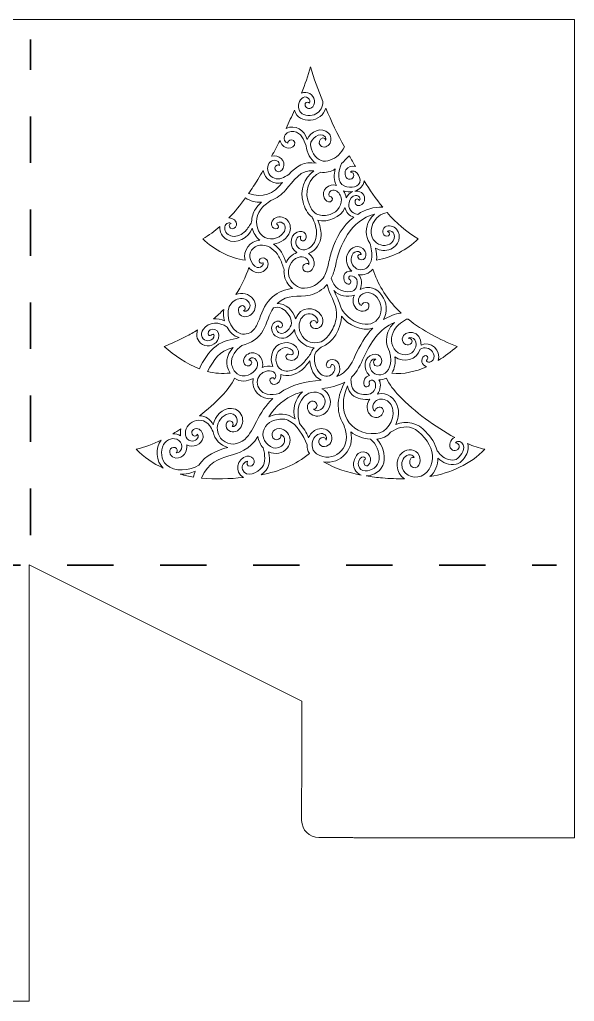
# Model space of a CAD drawing. Extents: x 8 to 992, y -718 to -282.
# Drawn here: x 745.9 to 991.9, y -717.6 to -282.5 of the extents above; entities that cross this region are included whole.
import ezdxf

# ---------------------------------------------------------------- set-up
doc = ezdxf.new("R2010")
doc.units = 0
doc.header["$MEASUREMENT"] = 0
doc.linetypes.add('AI-Linetype-5', pattern=[41.240002, 20.620001, -20.620001])
doc.linetypes.add('AI-Linetype-6', pattern=[41.240002, 20.620001, -20.620001])
doc.layers.add('Layer 1', color=7, linetype='Continuous')

# ---------------------------------------------------------------- blocks, each defined once
blk = doc.blocks.new('block 2')
at = {"layer": 'Layer 1', "lineweight": 0}
for points, knots in [([(515.73, -282.5), (515.73, -282.5), (265.73, -282.5), (265.73, -282.5), (265.73, -282.5), (259.42, -282.5), (259.42, -282.5), (259.42, -282.5), (27.54, -282.5), (27.54, -282.5), (27.54, -282.5), (27.54, -282.87), (27.54, -282.87), (27.54, -282.87), (26.18, -282.87), (26.18, -282.87), (26.18, -282.87), (25.18, -282.87), (25.18, -282.87), (25.18, -282.87), (7.77, -306.87), (7.77, -306.87), (7.77, -306.87), (7.77, -496.34), (7.77, -496.34), (7.77, -496.34), (25.18, -524.27), (25.18, -524.27), (25.18, -524.27), (25.32, -524.27), (25.32, -524.27), (25.32, -524.27), (26.18, -525.99), (26.18, -525.99), (26.18, -525.99), (34.86, -543.34), (34.86, -543.34), (34.86, -543.34), (85.76, -645.13), (85.76, -645.13), (85.76, -645.13), (85.76, -693.41), (85.76, -693.41), (85.76, -693.61), (85.77, -693.82), (85.77, -694.03), (85.63, -694.61), (85.55, -695.21), (85.55, -695.84), (85.55, -695.84), (85.55, -710.03), (85.55, -710.03), (85.55, -714.23), (88.95, -717.64), (93.15, -717.64), (93.15, -717.64), (107.35, -717.64), (107.35, -717.64), (107.77, -717.64), (108.17, -717.6), (108.57, -717.53), (109.02, -717.56), (109.47, -717.57), (109.93, -717.57), (109.93, -717.57), (182.44, -717.57), (182.44, -717.57), (182.85, -717.57), (183.25, -717.56), (183.65, -717.54), (184.03, -717.6), (184.41, -717.64), (184.8, -717.64), (184.8, -717.64), (199, -717.64), (199, -717.64), (203.2, -717.64), (206.61, -714.23), (206.61, -710.03), (206.61, -710.03), (206.61, -695.84), (206.61, -695.84), (206.61, -695.55), (206.59, -695.26), (206.55, -694.98), (206.59, -694.48), (206.61, -693.97), (206.61, -693.47), (206.61, -693.47), (206.61, -645.13), (206.61, -645.13), (206.61, -645.13), (257.49, -543.34), (257.49, -543.34), (257.49, -543.34), (259.42, -539.47), (259.42, -539.47), (259.42, -539.47), (267.05, -524.22), (267.05, -524.22), (267.05, -524.22), (267.05, -645.13), (267.05, -645.13), (267.05, -645.13), (363.74, -645.13), (363.75, -645.13), (364.02, -645.13), (364.29, -645.12), (364.55, -645.11), (365.04, -645.21), (365.55, -645.26), (366.07, -645.26), (366.07, -645.26), (380.27, -645.26), (380.27, -645.26), (384.47, -645.26), (387.87, -641.85), (387.87, -637.65), (387.87, -637.65), (387.87, -623.46), (387.87, -623.46), (387.87, -623.13), (387.85, -622.81), (387.81, -622.5), (387.84, -621.97), (387.86, -621.44), (387.86, -620.9), (387.86, -620.9), (387.86, -584.65), (387.86, -584.65), (387.86, -584.65), (508.4, -524.37), (508.4, -524.37), (508.4, -524.37), (508.4, -717.57), (508.4, -717.57), (508.4, -717.57), (544.66, -717.57), (544.66, -717.57), (545.56, -717.58), (546.45, -717.52), (547.33, -717.43), (547.33, -717.43), (561.11, -717.43), (561.11, -717.43), (565.31, -717.43), (568.72, -714.02), (568.72, -709.82), (568.72, -709.82), (568.72, -696.14), (568.72, -696.14), (568.82, -695.26), (568.87, -694.37), (568.88, -693.47), (568.88, -693.47), (568.88, -645.13), (568.88, -645.13), (568.88, -645.13), (689.73, -645.13), (689.73, -645.13), (689.73, -645.13), (689.73, -693.41), (689.73, -693.41), (689.73, -693.61), (689.74, -693.8), (689.74, -694), (689.63, -694.53), (689.56, -695.07), (689.56, -695.63), (689.56, -695.63), (689.56, -709.82), (689.56, -709.82), (689.56, -714.02), (692.97, -717.43), (697.17, -717.43), (697.17, -717.43), (711.26, -717.43), (711.26, -717.43), (712.13, -717.52), (713, -717.57), (713.89, -717.57), (713.89, -717.57), (750.19, -717.57), (750.19, -717.57), (750.19, -717.57), (750.19, -524.22), (750.19, -524.22), (750.19, -524.22), (871.01, -584.63), (871.01, -584.63), (871.01, -584.64), (871.02, -620.96), (871.01, -620.96), (871.01, -621.36), (871.02, -621.76), (871.04, -622.16), (870.99, -622.52), (870.96, -622.88), (870.96, -623.25), (870.96, -623.25), (870.96, -637.44), (870.96, -637.44), (870.96, -641.64), (874.36, -645.05), (878.56, -645.05), (878.56, -645.05), (892.76, -645.05), (892.76, -645.05), (892.87, -645.05), (892.97, -645.04), (893.07, -645.03), (893.77, -645.09), (894.47, -645.13), (895.18, -645.13), (895.18, -645.13), (991.86, -645.13), (991.86, -645.13), (991.86, -645.13), (991.86, -282.5), (991.86, -282.5), (991.86, -282.5), (515.73, -282.5), (515.73, -282.5)], [0, 0, 0, 0, 1, 1, 1, 2, 2, 2, 3, 3, 3, 4, 4, 4, 5, 5, 5, 6, 6, 6, 7, 7, 7, 8, 8, 8, 9, 9, 9, 10, 10, 10, 11, 11, 11, 12, 12, 12, 13, 13, 13, 14, 14, 14, 15, 15, 15, 16, 16, 16, 17, 17, 17, 18, 18, 18, 19, 19, 19, 20, 20, 20, 21, 21, 21, 22, 22, 22, 23, 23, 23, 24, 24, 24, 25, 25, 25, 26, 26, 26, 27, 27, 27, 28, 28, 28, 29, 29, 29, 30, 30, 30, 31, 31, 31, 32, 32, 32, 33, 33, 33, 34, 34, 34, 35, 35, 35, 36, 36, 36, 37, 37, 37, 38, 38, 38, 39, 39, 39, 40, 40, 40, 41, 41, 41, 42, 42, 42, 43, 43, 43, 44, 44, 44, 45, 45, 45, 46, 46, 46, 47, 47, 47, 48, 48, 48, 49, 49, 49, 50, 50, 50, 51, 51, 51, 52, 52, 52, 53, 53, 53, 54, 54, 54, 55, 55, 55, 56, 56, 56, 57, 57, 57, 58, 58, 58, 59, 59, 59, 60, 60, 60, 61, 61, 61, 62, 62, 62, 63, 63, 63, 64, 64, 64, 65, 65, 65, 66, 66, 66, 67, 67, 67, 68, 68, 68, 69, 69, 69, 70, 70, 70, 71, 71, 71, 72, 72, 72, 73, 73, 73, 74, 74, 74, 74]), ([(875.03, -321.72), (876.34, -321.16), (876.85, -319.68), (876.66, -318.35), (876.28, -315.61), (873.29, -313.98), (870.89, -315.04), (872.46, -311.23), (873.8, -307.34), (874.89, -303.36), (876.29, -308.64), (878.29, -313.74), (880.39, -318.77), (880.39, -320.99), (879.29, -323.27), (877.27, -324.3), (875.29, -325.3), (872.03, -325.44), (870.5, -323.57), (869.04, -321.8), (869.4, -318.99), (871.01, -317.45), (871.85, -316.63), (872.9, -316.49), (873.81, -317.28), (874.45, -317.8), (874.87, -318.79), (874.44, -319.55), (874.1, -318.87), (872.88, -318.78), (872.56, -319.73), (872.05, -321.23), (873.72, -322.28), (875.03, -321.72)], [0, 0, 0, 0, 1, 1, 1, 2, 2, 2, 3, 3, 3, 4, 4, 4, 5, 5, 5, 6, 6, 6, 7, 7, 7, 8, 8, 8, 9, 9, 9, 10, 10, 10, 11, 11, 11, 11]), ([(867.74, -322.64), (869.58, -329.37), (880.29, -328.07), (881.62, -321.7), (884.14, -327.55), (886.9, -333.3), (889.9, -338.91), (887.36, -344.14), (880.01, -348.42), (876.18, -342), (875.48, -340.76), (874.97, -339.25), (874.92, -337.81), (874.89, -335.21), (879.03, -332.07), (881.24, -334.24), (881.69, -334.73), (881.85, -335.48), (881.6, -336.1), (881.62, -335.37), (881.04, -334.87), (880.32, -334.96), (878.76, -335.15), (878.22, -337.23), (879.27, -338.31), (880.59, -339.67), (882.76, -338.74), (883.53, -337.29), (884.29, -335.84), (883.98, -333.96), (882.88, -332.77), (879.75, -329.7), (875.02, -332.17), (873.34, -335.59), (872.4, -331.51), (868.01, -328.83), (864.05, -330.69), (865.33, -328.03), (866.56, -325.35), (867.74, -322.64)], [0, 0, 0, 0, 1, 1, 1, 2, 2, 2, 3, 3, 3, 4, 4, 4, 5, 5, 5, 6, 6, 6, 7, 7, 7, 8, 8, 8, 9, 9, 9, 10, 10, 10, 11, 11, 11, 12, 12, 12, 13, 13, 13, 13]), ([(857.57, -345.18), (859.14, -344.29), (861.29, -345.18), (861.07, -347.16), (860.83, -346.9), (860.47, -346.77), (860.04, -346.94), (858.96, -347.37), (858.83, -348.86), (859.72, -349.58), (860.86, -350.49), (862.32, -349.43), (862.8, -348.34), (864.23, -345.14), (860.71, -341.98), (857.61, -343.05), (858.89, -340.75), (860.15, -338.42), (861.36, -336.07), (861.74, -337.81), (863.08, -339.29), (865.1, -339.42), (866.48, -339.51), (868.17, -338.63), (867.88, -337.02), (867.6, -335.44), (865.74, -335.31), (864.94, -336.52), (864.74, -336.81), (864.74, -337.09), (864.86, -337.32), (863.52, -337), (862.87, -335.4), (863.39, -334.17), (864.01, -332.48), (865.87, -331.83), (867.54, -332.09), (870.69, -332.59), (872.04, -335.68), (872.89, -338.49), (873.25, -341.47), (874.81, -344.49), (877.32, -346.15), (872.26, -345.13), (868.5, -347.55), (865.24, -351.17), (864.23, -351.75), (863.24, -352.4), (862.14, -352.79), (860.01, -353.56), (857.54, -352.74), (856.42, -350.73), (855.43, -348.95), (855.62, -346.24), (857.57, -345.18)], [0, 0, 0, 0, 1, 1, 1, 2, 2, 2, 3, 3, 3, 4, 4, 4, 5, 5, 5, 6, 6, 6, 7, 7, 7, 8, 8, 8, 9, 9, 9, 10, 10, 10, 11, 11, 11, 12, 12, 12, 13, 13, 13, 14, 14, 14, 15, 15, 15, 16, 16, 16, 17, 17, 17, 18, 18, 18, 18]), ([(892.09, -342.91), (892.97, -344.51), (893.88, -346.09), (894.8, -347.66), (893.28, -347.15), (891.48, -347.58), (890.6, -349), (889.67, -350.51), (890.24, -353.5), (892.53, -353.21), (894.39, -352.94), (894.7, -350.09), (892.58, -350.06), (893.09, -349.43), (894.06, -349.54), (894.69, -349.87), (895.93, -350.49), (896.82, -352.08), (896.86, -353.44), (896.95, -356.97), (892.48, -357.24), (890.06, -356.38), (886.17, -354.86), (887.35, -349.28), (888.68, -346.26), (889.76, -345.2), (890.83, -344.11), (891.85, -342.99), (891.93, -342.96), (892.01, -342.94), (892.09, -342.91)], [0, 0, 0, 0, 1, 1, 1, 2, 2, 2, 3, 3, 3, 4, 4, 4, 5, 5, 5, 6, 6, 6, 7, 7, 7, 8, 8, 8, 9, 9, 9, 10, 10, 10, 10]), ([(851.55, -353.32), (852.36, -352.01), (853.17, -350.69), (853.96, -349.37), (854.42, -353.24), (858.75, -356.02), (862.43, -354.66), (858.49, -359.97), (853.71, -361.51), (847.42, -359.61), (848.85, -357.55), (850.22, -355.44), (851.55, -353.32)], [0, 0, 0, 0, 1, 1, 1, 2, 2, 2, 3, 3, 3, 4, 4, 4, 4]), ([(871.56, -363.36), (872.21, -365.8), (873.5, -368.52), (875.59, -370.09), (875.86, -370.66), (876.18, -371.23), (876.41, -371.79), (876.92, -373.04), (877.31, -374.37), (877.47, -375.72), (877.78, -378.17), (877.28, -380.96), (875.49, -382.78), (873.88, -384.43), (870.91, -385.41), (869.2, -383.35), (868.38, -382.36), (868.02, -380.93), (868.63, -379.74), (869.04, -378.97), (869.63, -378.42), (870.61, -378.5), (870.28, -378.95), (870.37, -379.58), (870.6, -380.07), (870.81, -380.56), (871.53, -380.75), (871.98, -380.49), (873.06, -379.86), (873.31, -378.48), (872.64, -377.44), (871.87, -376.24), (870.2, -376.15), (869.01, -376.68), (865.31, -378.31), (865.61, -383.8), (868.8, -385.75), (866.63, -386.53), (864.97, -388.22), (864.03, -390.26), (863.07, -387.02), (861.34, -383.85), (858.47, -381.95), (861.52, -381.6), (864.68, -379.5), (865.69, -376.49), (866.29, -374.59), (865.88, -372.42), (864.34, -371.1), (862.84, -369.82), (860.46, -369.51), (858.8, -370.68), (857.22, -371.8), (856.96, -374.87), (859.32, -375.22), (860.7, -375.41), (861.24, -373.61), (859.9, -373.11), (859.55, -372.98), (860.11, -372.55), (860.2, -372.49), (861.18, -371.92), (862.57, -372.32), (863.24, -373.21), (864.39, -374.76), (863.33, -376.79), (862.08, -377.89), (859.25, -380.4), (855.01, -380.29), (852.61, -377.26), (850.25, -374.27), (850.53, -369.88), (852.66, -366.86), (853.88, -365.13), (855.66, -363.88), (857.36, -362.66), (859.91, -361.74), (862.09, -360.07), (863.95, -358), (867.23, -354.27), (870.61, -348.45), (876.4, -349.57), (872, -352.51), (870.14, -358.33), (871.56, -363.36)], [0, 0, 0, 0, 1, 1, 1, 2, 2, 2, 3, 3, 3, 4, 4, 4, 5, 5, 5, 6, 6, 6, 7, 7, 7, 8, 8, 8, 9, 9, 9, 10, 10, 10, 11, 11, 11, 12, 12, 12, 13, 13, 13, 14, 14, 14, 15, 15, 15, 16, 16, 16, 17, 17, 17, 18, 18, 18, 19, 19, 19, 20, 20, 20, 21, 21, 21, 22, 22, 22, 23, 23, 23, 24, 24, 24, 25, 25, 25, 26, 26, 26, 27, 27, 27, 28, 28, 28, 28]), ([(886.46, -356.04), (883.17, -354.85), (879.4, -358.09), (880.99, -361.51), (881.43, -362.47), (882.63, -363.68), (883.8, -363.2), (885.22, -362.62), (884.62, -360.69), (883.23, -360.7), (882.44, -359.51), (883.51, -358.23), (884.78, -358.13), (886.45, -357.94), (887.82, -359.45), (888.3, -360.91), (889.43, -364.38), (886.86, -367.74), (883.66, -368.82), (881.92, -369.4), (879.75, -369.54), (878.02, -368.84), (876.25, -368.14), (875.13, -366.26), (874.39, -364.6), (871.86, -359.35), (873.84, -352.39), (879.4, -350.08), (881.62, -350.45), (884.01, -350.03), (885.85, -348.69), (885.25, -351.1), (885.11, -353.84), (886.46, -356.04)], [0, 0, 0, 0, 1, 1, 1, 2, 2, 2, 3, 3, 3, 4, 4, 4, 5, 5, 5, 6, 6, 6, 7, 7, 7, 8, 8, 8, 9, 9, 9, 10, 10, 10, 11, 11, 11, 11]), ([(898.61, -353.92), (901.15, -357.98), (903.86, -361.94), (906.88, -365.66), (903.08, -365.38), (899.15, -366.69), (895.8, -368.8), (893.12, -368.47), (891.3, -366.12), (892, -363.49), (892.35, -362.13), (893.3, -360.51), (894.88, -360.41), (895.53, -360.37), (896.29, -360.63), (896.64, -361.21), (896.89, -361.63), (896.93, -362.29), (896.56, -362.65), (896.25, -361.86), (894.94, -361.67), (894.64, -362.7), (894.24, -364.04), (895.4, -365.17), (896.74, -364.9), (898.12, -364.63), (898.91, -363.15), (898.89, -361.84), (898.85, -359.41), (896.6, -358.23), (894.5, -358.51), (896.66, -357.83), (898.44, -356.22), (898.61, -353.92)], [0, 0, 0, 0, 1, 1, 1, 2, 2, 2, 3, 3, 3, 4, 4, 4, 5, 5, 5, 6, 6, 6, 7, 7, 7, 8, 8, 8, 9, 9, 9, 10, 10, 10, 11, 11, 11, 11]), ([(889.57, -358.42), (890.83, -358.85), (892.22, -358.98), (893.54, -358.74), (892.28, -359.21), (891.32, -360.26), (890.72, -361.46), (890.57, -360.38), (890.19, -359.32), (889.57, -358.42)], [0, 0, 0, 0, 1, 1, 1, 2, 2, 2, 3, 3, 3, 3]), ([(839.68, -372.89), (838.84, -373.02), (838.46, -374.33), (839.37, -374.93), (840.46, -375.64), (841.83, -374.84), (842.04, -373.62), (842.35, -371.79), (840.41, -370.28), (838.74, -370.39), (841.4, -367.62), (843.82, -364.62), (846.07, -361.51), (848.08, -362.97), (850.66, -363.53), (853.16, -363.45), (852.13, -364.31), (851.21, -365.29), (850.49, -366.44), (849.44, -368.12), (848.86, -370.1), (848.79, -372.08), (848.17, -373.61), (847.03, -375.1), (846, -376.2), (844.52, -377.79), (842.37, -378.9), (840.16, -378.51), (838.44, -378.21), (836.72, -376.68), (836.85, -374.81), (836.89, -373.42), (838.34, -371.83), (839.68, -372.89)], [0, 0, 0, 0, 1, 1, 1, 2, 2, 2, 3, 3, 3, 4, 4, 4, 5, 5, 5, 6, 6, 6, 7, 7, 7, 8, 8, 8, 9, 9, 9, 10, 10, 10, 11, 11, 11, 11]), ([(890.13, -365.84), (890.53, -367.81), (892.08, -369.53), (894.04, -370.03), (889.14, -373.76), (886.21, -379.2), (884.32, -384.92), (883.63, -387.03), (883.17, -389.18), (882.69, -391.34), (882.23, -393.34), (881.67, -395.34), (880.44, -397.02), (879.32, -398.54), (877.8, -399.8), (876.08, -400.59), (874.44, -401.34), (872.72, -401.53), (870.95, -401.58), (868.34, -400.68), (866.08, -399.02), (865.32, -396.16), (864.46, -392.92), (866.12, -389.02), (869.41, -387.9), (871.69, -387.05), (874.36, -388.35), (874.12, -390.99), (873.95, -390.71), (873.67, -390.53), (873.28, -390.55), (871.3, -390.7), (870.7, -393.25), (872.58, -394.13), (874.49, -395.03), (876.14, -393.12), (876.44, -391.38), (876.78, -389.38), (875.73, -387.28), (874.06, -386.19), (877.39, -384.95), (879.42, -381.53), (879.54, -378.06), (879.65, -375.71), (878.98, -373.46), (878.08, -371.31), (882.62, -372.6), (888.38, -370.2), (890.13, -365.84)], [0, 0, 0, 0, 1, 1, 1, 2, 2, 2, 3, 3, 3, 4, 4, 4, 5, 5, 5, 6, 6, 6, 7, 7, 7, 8, 8, 8, 9, 9, 9, 10, 10, 10, 11, 11, 11, 12, 12, 12, 13, 13, 13, 14, 14, 14, 15, 15, 15, 16, 16, 16, 16]), ([(901.18, -381.52), (901.91, -383.77), (902.31, -386.28), (901.97, -388.64), (901.53, -391.21), (899.79, -393.54), (896.97, -393.34), (894.61, -393.18), (892.87, -391.05), (892.88, -388.74), (892.89, -387.49), (893.43, -386.09), (894.6, -385.5), (895.59, -384.93), (897.01, -385.27), (897.28, -386.48), (897.28, -386.52), (897.27, -386.55), (897.27, -386.58), (896.62, -386.29), (895.67, -386.93), (895.91, -387.84), (896.32, -389.39), (898.34, -389.32), (899.08, -388.09), (899.89, -386.74), (899.29, -384.91), (898.14, -383.96), (895.14, -381.5), (891.44, -384.48), (890.9, -387.66), (890.51, -389.97), (891.42, -392.47), (893.16, -394.02), (891.63, -393.72), (890.02, -394.41), (889.72, -396.05), (889.45, -397.4), (889.8, -399), (891.11, -399.67), (892.44, -400.36), (893.59, -398.28), (892.24, -397.66), (891.88, -397.49), (891.82, -397.04), (891.86, -396.66), (891.92, -396.11), (892.17, -396.03), (892.7, -396.06), (893.71, -396.11), (895.06, -396.72), (895.44, -397.71), (895.83, -398.74), (895.62, -400.35), (895.15, -401.34), (894.66, -402.35), (893.74, -402.85), (892.66, -403.02), (888.41, -403.68), (885.19, -400.98), (884.08, -397.15), (884.91, -395.55), (885.49, -393.79), (885.9, -391.92), (887.74, -382.08), (892.8, -371.48), (903.26, -368.74), (902.34, -369.55), (901.55, -370.51), (900.98, -371.45), (899.13, -374.5), (899.09, -378.56), (901.18, -381.52)], [0, 0, 0, 0, 1, 1, 1, 2, 2, 2, 3, 3, 3, 4, 4, 4, 5, 5, 5, 6, 6, 6, 7, 7, 7, 8, 8, 8, 9, 9, 9, 10, 10, 10, 11, 11, 11, 12, 12, 12, 13, 13, 13, 14, 14, 14, 15, 15, 15, 16, 16, 16, 17, 17, 17, 18, 18, 18, 19, 19, 19, 20, 20, 20, 21, 21, 21, 22, 22, 22, 23, 23, 23, 24, 24, 24, 24]), ([(922.64, -379.64), (917.61, -384.58), (911.13, -387.95), (904.15, -389.09), (904.42, -387.32), (904.22, -385.47), (903.65, -383.76), (905.71, -384.94), (908.28, -385.2), (910.52, -384.18), (913.77, -382.7), (915.67, -378.31), (913.03, -375.39), (911.8, -374.03), (909.6, -373.3), (907.96, -374.4), (906.32, -375.5), (906.6, -378.08), (908.6, -378.53), (910.02, -378.85), (910.36, -376.76), (909.03, -376.36), (909.18, -376.41), (909.25, -376.21), (909.51, -376.13), (910.49, -375.87), (911.46, -376.65), (911.88, -377.49), (912.54, -378.82), (911.87, -380.43), (910.86, -381.37), (908.77, -383.31), (905.19, -382.8), (903.39, -380.75), (899.35, -376.31), (903.34, -368.55), (908.87, -368.03), (912.84, -372.57), (917.42, -376.62), (922.64, -379.64)], [0, 0, 0, 0, 1, 1, 1, 2, 2, 2, 3, 3, 3, 4, 4, 4, 5, 5, 5, 6, 6, 6, 7, 7, 7, 8, 8, 8, 9, 9, 9, 10, 10, 10, 11, 11, 11, 12, 12, 12, 13, 13, 13, 13]), ([(834.74, -374.18), (834.35, -376.52), (835.75, -378.82), (837.79, -379.98), (842.08, -382.36), (847.46, -379.16), (849.09, -374.98), (849.57, -377.02), (850.79, -379.01), (852.48, -380.27), (848.16, -380.6), (844.6, -384.82), (845.99, -389.15), (838.87, -388.06), (832.24, -384.67), (827.13, -379.64), (829.84, -378.07), (832.38, -376.22), (834.74, -374.18)], [0, 0, 0, 0, 1, 1, 1, 2, 2, 2, 3, 3, 3, 4, 4, 4, 5, 5, 5, 6, 6, 6, 6]), ([(844.19, -409.36), (842.25, -410.21), (842.66, -412.89), (844.31, -413.78), (846.22, -414.81), (848.51, -413.74), (849.63, -412.07), (850.81, -410.33), (850.65, -408.05), (849.44, -406.38), (847.74, -403.95), (844.4, -403.3), (841.73, -404.33), (844.21, -400.63), (846.17, -396.59), (847.58, -392.32), (848.79, -393.89), (850.52, -394.95), (852.5, -394.6), (854.35, -394.28), (856, -392.71), (856.09, -390.77), (856.17, -388.9), (854.28, -387.33), (852.56, -388.46), (851.38, -389.23), (852.57, -391.08), (853.73, -390.3), (854.05, -390.08), (853.81, -391.1), (853.78, -391.17), (853.35, -392.12), (852.18, -392.64), (851.19, -392.31), (849.76, -391.86), (848.69, -390.22), (848.24, -388.86), (847.2, -385.78), (849.28, -382.96), (852.4, -382.48), (855.52, -382.01), (858.43, -384.09), (860.18, -386.49), (861.2, -387.9), (861.9, -389.5), (862.45, -391.14), (862.7, -391.88), (862.94, -392.62), (863.18, -393.36), (863.12, -393.96), (863.11, -394.57), (863.17, -395.17), (863.41, -397.73), (864.79, -400.2), (866.89, -401.7), (863.66, -401.9), (860.56, -403.24), (858.09, -405.32), (854.95, -407.92), (853.62, -411.54), (852.2, -415.23), (851.58, -416.84), (850.9, -418.54), (849.8, -419.9), (848.41, -421.58), (846.18, -422.24), (843.93, -421.71), (838.99, -420.33), (836.31, -411.84), (839.96, -408.06), (841.3, -406.67), (843.4, -405.76), (845.34, -406.23), (846.87, -406.6), (848.36, -408.1), (848.04, -409.78), (847.84, -410.88), (846.67, -412.09), (845.49, -411.69), (845.23, -411.54), (845.13, -411.49), (845.36, -411.39), (846.74, -410.79), (845.56, -408.77), (844.19, -409.36)], [0, 0, 0, 0, 1, 1, 1, 2, 2, 2, 3, 3, 3, 4, 4, 4, 5, 5, 5, 6, 6, 6, 7, 7, 7, 8, 8, 8, 9, 9, 9, 10, 10, 10, 11, 11, 11, 12, 12, 12, 13, 13, 13, 14, 14, 14, 15, 15, 15, 16, 16, 16, 17, 17, 17, 18, 18, 18, 19, 19, 19, 20, 20, 20, 21, 21, 21, 22, 22, 22, 23, 23, 23, 24, 24, 24, 25, 25, 25, 26, 26, 26, 27, 27, 27, 28, 28, 28, 28]), ([(907.27, -415.43), (911.2, -408.71), (904.85, -398.02), (896.86, -402.07), (897.68, -400.04), (897.92, -397.1), (896.13, -395.47), (898.54, -395.94), (900.94, -395), (902.46, -393.11), (904.7, -399.54), (908.19, -405.43), (912.87, -410.41), (913.56, -411.14), (914.28, -411.85), (915.01, -412.54), (912.26, -412.9), (909.53, -414.07), (907.27, -415.43)], [0, 0, 0, 0, 1, 1, 1, 2, 2, 2, 3, 3, 3, 4, 4, 4, 5, 5, 5, 6, 6, 6, 6]), ([(876.97, -419.44), (880.1, -419.67), (881.1, -416.1), (879.82, -413.79), (876.84, -408.97), (870.29, -409.75), (868.3, -415.04), (867.21, -411.57), (863.92, -408.12), (860.07, -408.3), (864.98, -403.9), (869.07, -405.66), (874.66, -404.57), (877.6, -403.9), (880.41, -402.13), (882.3, -399.84), (883.01, -404.28), (886.27, -407.99), (886.43, -412.56), (886.5, -414.97), (885.8, -417.36), (884.74, -419.5), (882.81, -423.71), (879.66, -426.78), (874.73, -425.42), (870.89, -424.27), (868.89, -419.65), (870.29, -415.96), (871.12, -413.78), (873.21, -412.24), (875.57, -413.07), (876.6, -413.43), (877.6, -414.21), (877.99, -415.26), (878.22, -415.85), (878.25, -416.72), (877.6, -417.05), (877.57, -415.3), (875.12, -415.44), (874.77, -416.97), (874.47, -418.29), (875.77, -419.35), (876.97, -419.44)], [0, 0, 0, 0, 1, 1, 1, 2, 2, 2, 3, 3, 3, 4, 4, 4, 5, 5, 5, 6, 6, 6, 7, 7, 7, 8, 8, 8, 9, 9, 9, 10, 10, 10, 11, 11, 11, 12, 12, 12, 13, 13, 13, 14, 14, 14, 14]), ([(885.23, -402.61), (887.52, -404.89), (891.28, -405.77), (894.32, -404.63), (893.24, -406.74), (893.72, -409.49), (895.64, -410.97), (897.56, -412.44), (901.16, -411.77), (900.78, -408.83), (900.73, -408.44), (900.36, -408.07), (899.99, -407.97), (899.01, -407.65), (897.59, -408.16), (897.48, -409.27), (896.72, -408.97), (896.27, -408.15), (896.15, -407.37), (895.92, -405.94), (896.9, -404.7), (898.11, -404.06), (901.25, -402.38), (904.45, -404.78), (905.63, -407.71), (906.74, -410.48), (906.15, -414.06), (903.88, -416.08), (901.29, -418.38), (897.03, -417.58), (894.25, -416.1), (891.71, -414.74), (889.61, -412.55), (888.27, -409.98), (887.69, -407.47), (886.35, -405), (885.23, -402.61)], [0, 0, 0, 0, 1, 1, 1, 2, 2, 2, 3, 3, 3, 4, 4, 4, 5, 5, 5, 6, 6, 6, 7, 7, 7, 8, 8, 8, 9, 9, 9, 10, 10, 10, 11, 11, 11, 12, 12, 12, 12]), ([(836.81, -416.05), (835.33, -415.25), (833.54, -414.91), (831.84, -415.1), (833.45, -413.79), (834.98, -412.4), (836.42, -410.91), (836.1, -412.63), (836.32, -414.31), (836.81, -416.05)], [0, 0, 0, 0, 1, 1, 1, 2, 2, 2, 3, 3, 3, 3]), ([(844.44, -426.89), (848.45, -425.87), (851.87, -423.92), (853.92, -420.2), (855.7, -417), (856.31, -413.23), (858.42, -410.2), (859.65, -409.86), (861.03, -409.91), (862.19, -410.5), (864.13, -411.51), (866.03, -413.86), (866.38, -416.04), (866.59, -417.34), (866.22, -418.51), (865.39, -419.51), (864.74, -420.29), (863.83, -421.25), (862.8, -421.49), (861.89, -421.7), (860.84, -421.35), (860.23, -420.66), (859.71, -420.1), (859.39, -419.11), (859.94, -418.48), (860.18, -418.25), (860.44, -418.35), (860.44, -418.06), (860.44, -419.4), (862.55, -419.45), (862.52, -418.1), (862.5, -416.78), (861.27, -415.93), (859.99, -416.2), (858.63, -416.47), (857.7, -417.72), (857.61, -419.07), (857.44, -421.93), (860.35, -424.05), (863.03, -423.64), (864.98, -423.34), (866.79, -421.74), (867.78, -419.86), (868.44, -424.14), (871.94, -427.67), (876.47, -427.95), (875.72, -428.74), (875.13, -429.65), (874.87, -430.73), (873.8, -432.09), (872.78, -433.49), (871.58, -434.75), (870.45, -435.93), (869.14, -437.01), (867.61, -437.62), (865.95, -438.28), (863.7, -438.63), (862.06, -437.75), (858.88, -436.04), (858.71, -430.78), (861.53, -428.7), (862.79, -427.76), (864.47, -427.57), (865.85, -428.37), (866.4, -428.69), (867.07, -429.26), (867.22, -429.92), (867.44, -430.95), (866.43, -431.32), (865.65, -430.92), (864.28, -430.21), (863.34, -432.19), (864.58, -433), (866.11, -434.01), (868.26, -433.51), (869.18, -431.9), (870.11, -430.27), (869.45, -428.43), (868.17, -427.2), (865.45, -424.61), (861.1, -425.39), (858.94, -428.27), (857.27, -430.5), (857.07, -433.68), (858.19, -436.23), (856.64, -435.82), (854.92, -436), (853.48, -436.69), (854.44, -433.56), (852.09, -429.71), (848.57, -430.22), (846.67, -430.53), (844.81, -432.36), (845.29, -434.42), (845.53, -435.46), (846.53, -436.24), (847.62, -435.95), (848.45, -435.74), (849.19, -434.74), (848.65, -433.92), (848.42, -433.57), (847.99, -433.3), (847.57, -433.38), (848.02, -432.44), (849.31, -432.13), (850.18, -432.69), (851.61, -433.56), (851.71, -435.47), (851.07, -436.85), (849.7, -439.78), (845.04, -441.7), (842.31, -439.5), (841.08, -438.52), (840.23, -436.74), (839.91, -435.23), (839.24, -431.77), (841.89, -428.86), (844.44, -426.89)], [0, 0, 0, 0, 1, 1, 1, 2, 2, 2, 3, 3, 3, 4, 4, 4, 5, 5, 5, 6, 6, 6, 7, 7, 7, 8, 8, 8, 9, 9, 9, 10, 10, 10, 11, 11, 11, 12, 12, 12, 13, 13, 13, 14, 14, 14, 15, 15, 15, 16, 16, 16, 17, 17, 17, 18, 18, 18, 19, 19, 19, 20, 20, 20, 21, 21, 21, 22, 22, 22, 23, 23, 23, 24, 24, 24, 25, 25, 25, 26, 26, 26, 27, 27, 27, 28, 28, 28, 29, 29, 29, 30, 30, 30, 31, 31, 31, 32, 32, 32, 33, 33, 33, 34, 34, 34, 35, 35, 35, 36, 36, 36, 37, 37, 37, 38, 38, 38, 39, 39, 39, 39]), ([(819.56, -423.01), (821.34, -422.09), (823.1, -421.1), (824.82, -420.05), (823.95, -422.39), (824.59, -425.1), (826.94, -426.44), (829.56, -427.94), (833.24, -426.66), (834.14, -423.7), (834.59, -422.23), (834.11, -420.37), (832.52, -419.84), (831.1, -419.36), (829.23, -420.04), (829.48, -421.78), (829.56, -422.38), (830.38, -422.71), (830.88, -422.4), (831.13, -422.24), (831.47, -421.83), (831.78, -421.94), (832.26, -422.11), (832.11, -422.87), (831.97, -423.23), (831.01, -425.44), (827.83, -425.42), (826.84, -423.23), (826.32, -422.1), (826.65, -420.85), (827.3, -419.86), (829.72, -416.12), (834.6, -416.45), (837.89, -418.75), (839.06, -420.97), (840.84, -422.83), (843.19, -423.45), (839.66, -424.36), (836.01, -424.87), (833.01, -427.17), (829.75, -429.73), (827.26, -433.49), (825.68, -437.29), (819.9, -435.09), (814.57, -431.37), (809.94, -427.39), (813.21, -426.06), (816.43, -424.63), (819.56, -423.01)], [0, 0, 0, 0, 1, 1, 1, 2, 2, 2, 3, 3, 3, 4, 4, 4, 5, 5, 5, 6, 6, 6, 7, 7, 7, 8, 8, 8, 9, 9, 9, 10, 10, 10, 11, 11, 11, 12, 12, 12, 13, 13, 13, 14, 14, 14, 15, 15, 15, 16, 16, 16, 16]), ([(887.79, -436.2), (887.52, -434.67), (886.4, -433.34), (884.8, -433.15), (883.23, -432.96), (881.82, -434.11), (881.85, -435.71), (881.88, -437.16), (884.14, -437.11), (884.1, -435.65), (884.09, -435.05), (885.01, -435.51), (885.2, -435.71), (886.24, -437.07), (885.32, -439.08), (884.04, -439.94), (882.04, -441.34), (879.54, -440.2), (878.27, -438.37), (876.94, -436.46), (876.27, -433.23), (876.87, -430.96), (877.26, -429.5), (878.56, -428.6), (879.59, -427.6), (885.06, -425.91), (888.34, -419.37), (888.67, -413.88), (891.59, -418.09), (897.45, -420.7), (902.46, -419.28), (899.04, -422.75), (896.72, -427.03), (894.72, -431.42), (892.94, -435.45), (890.93, -439.03), (886.59, -440.62), (887.57, -439.39), (888.08, -437.8), (887.79, -436.2)], [0, 0, 0, 0, 1, 1, 1, 2, 2, 2, 3, 3, 3, 4, 4, 4, 5, 5, 5, 6, 6, 6, 7, 7, 7, 8, 8, 8, 9, 9, 9, 10, 10, 10, 11, 11, 11, 12, 12, 12, 13, 13, 13, 13]), ([(909.93, -429.55), (912.84, -441.38), (902.25, -442.45), (901.14, -436.15), (900.93, -434.62), (902.09, -432.43), (903.87, -433.04), (902.21, -433.65), (902.73, -436.18), (904.55, -436.08), (906.11, -436.01), (906.81, -434.16), (906.4, -432.85), (905.89, -431.23), (904.17, -430.51), (902.57, -430.86), (898.33, -432.01), (898.06, -437.56), (900.97, -440.24), (899.1, -440.66), (898.05, -442.76), (898.72, -444.53), (899.23, -445.96), (901.5, -445.02), (900.91, -443.62), (900.51, -442.69), (901.54, -442.09), (902.36, -442.35), (903.42, -442.69), (903.82, -443.89), (903.75, -444.9), (903.63, -446.9), (902.02, -448.5), (900.06, -448.68), (897.97, -448.89), (895.21, -448.31), (893.95, -446.52), (893.32, -445.62), (892.98, -444.55), (892.88, -443.46), (892.86, -442.74), (892.67, -441.71), (893.1, -440.99), (895.6, -438.57), (897.09, -435.33), (898.53, -432.15), (901.32, -425.83), (905.49, -419.52), (912.07, -416.72), (910.82, -417.9), (909.81, -419.34), (909.22, -420.96), (908.18, -423.82), (908.37, -427.06), (909.93, -429.55)], [0, 0, 0, 0, 1, 1, 1, 2, 2, 2, 3, 3, 3, 4, 4, 4, 5, 5, 5, 6, 6, 6, 7, 7, 7, 8, 8, 8, 9, 9, 9, 10, 10, 10, 11, 11, 11, 12, 12, 12, 13, 13, 13, 14, 14, 14, 15, 15, 15, 16, 16, 16, 17, 17, 17, 18, 18, 18, 18]), ([(931.43, -433.62), (933.07, -429.23), (928.18, -424.59), (923.88, -426.75), (924.45, -420.2), (916.17, -419.42), (915.56, -423.97), (915.36, -426.25), (918.15, -427.66), (919.73, -425.89), (920.64, -424.68), (919.28, -423.66), (918.15, -423.7), (919.15, -423.05), (920.56, -423.47), (921.16, -424.47), (921.93, -425.69), (921.77, -427.25), (921.15, -428.48), (919.72, -431.32), (916.28, -431.78), (913.73, -430.16), (910.74, -428.27), (910.14, -424.2), (911.48, -421.11), (912.6, -418.53), (914.94, -416.59), (917.46, -415.33), (917.68, -415.3), (917.89, -415.27), (918.11, -415.24), (924.61, -420.48), (932.13, -424.27), (939.83, -427.39), (937.24, -429.62), (934.42, -431.77), (931.43, -433.62)], [0, 0, 0, 0, 1, 1, 1, 2, 2, 2, 3, 3, 3, 4, 4, 4, 5, 5, 5, 6, 6, 6, 7, 7, 7, 8, 8, 8, 9, 9, 9, 10, 10, 10, 11, 11, 11, 12, 12, 12, 12]), ([(839.24, -439.14), (835.8, -439.57), (832.43, -439.26), (829.17, -438.42), (832.34, -433.09), (834.02, -429.35), (840.64, -427.83), (837.47, -431.05), (836.84, -435.25), (839.24, -439.14)], [0, 0, 0, 0, 1, 1, 1, 2, 2, 2, 3, 3, 3, 3]), ([(912.27, -431.99), (916.14, -434.77), (922.14, -433.44), (923.53, -428.6), (925.38, -427.44), (927.85, -427.91), (928.98, -429.76), (929.63, -430.77), (930.03, -432.31), (929.21, -433.33), (928.77, -433.89), (927.94, -434.4), (927.21, -434.37), (926.47, -434.33), (925.93, -433.7), (926.62, -433.14), (927.52, -432.42), (926.3, -430.9), (925.35, -431.56), (923.2, -433.04), (924.32, -435.66), (926.34, -436.36), (921.49, -438.56), (916.3, -439.77), (910.92, -439.18), (912.26, -437.08), (912.69, -434.45), (912.27, -431.99)], [0, 0, 0, 0, 1, 1, 1, 2, 2, 2, 3, 3, 3, 4, 4, 4, 5, 5, 5, 6, 6, 6, 7, 7, 7, 8, 8, 8, 9, 9, 9, 9]), ([(860.97, -448.18), (859.25, -448.74), (857.4, -448.95), (855.69, -448.5), (849.93, -447.13), (849.72, -439.18), (855.78, -438.21), (856.91, -438.07), (858.45, -438.25), (859.13, -439.26), (859.63, -439.99), (859.62, -441.06), (859.04, -441.75), (858.99, -441.77), (858.95, -441.79), (858.91, -441.82), (858.53, -440.67), (856.69, -441.18), (856.82, -442.48), (856.99, -444.11), (858.87, -444.59), (860.11, -443.8), (861.41, -442.97), (861.92, -441.27), (861.68, -439.81), (864.62, -441), (868.45, -439.88), (870.81, -437.98), (872.32, -436.77), (873.51, -435.27), (874.61, -433.69), (874.8, -437.24), (876.31, -440.75), (879.55, -442.27), (872.96, -443.04), (866.44, -444.08), (860.97, -448.18)], [0, 0, 0, 0, 1, 1, 1, 2, 2, 2, 3, 3, 3, 4, 4, 4, 5, 5, 5, 6, 6, 6, 7, 7, 7, 8, 8, 8, 9, 9, 9, 10, 10, 10, 11, 11, 11, 12, 12, 12, 12]), ([(839.14, -460.31), (837.95, -460.32), (837.32, -461.58), (837.47, -462.63), (837.8, -464.97), (840.61, -465.87), (842.48, -464.72), (844.41, -463.55), (845.2, -461.02), (844.67, -458.88), (844.1, -456.63), (842.27, -455.01), (839.93, -454.84), (835.76, -454.56), (832.55, -458.18), (831.78, -462.03), (830.57, -459.75), (828.26, -458.07), (825.63, -458.06), (829.16, -455.37), (832.56, -452.48), (835.6, -449.25), (837.81, -446.9), (839.89, -444.37), (841.23, -441.41), (843.62, -443.23), (846.92, -442.96), (849.5, -441.52), (848.16, -446.73), (853.13, -451.26), (858.15, -450.47), (855.04, -453.37), (852.87, -456.79), (850.95, -460.56), (849.51, -463.38), (848.07, -466.43), (845.72, -468.6), (842.74, -470.86), (839, -471.65), (835.74, -468.7), (833.7, -466.84), (833.04, -463.99), (833.99, -461.4), (834.89, -458.94), (837.79, -456.24), (840.62, -457.35), (842.02, -457.9), (842.63, -459.51), (842.35, -460.92), (842.17, -461.88), (841.28, -463.21), (840.16, -462.8), (841.17, -461.99), (840.4, -460.27), (839.14, -460.31)], [0, 0, 0, 0, 1, 1, 1, 2, 2, 2, 3, 3, 3, 4, 4, 4, 5, 5, 5, 6, 6, 6, 7, 7, 7, 8, 8, 8, 9, 9, 9, 10, 10, 10, 11, 11, 11, 12, 12, 12, 13, 13, 13, 14, 14, 14, 15, 15, 15, 16, 16, 16, 17, 17, 17, 18, 18, 18, 18]), ([(877.58, -474.97), (875.01, -473.2), (875, -469.31), (877.13, -467.14), (878.17, -466.08), (879.9, -465.51), (881.21, -466.45), (881.98, -466.98), (882.24, -468.03), (881.81, -468.86), (881.57, -467.32), (879.6, -467.26), (878.88, -468.46), (878.3, -469.37), (878.63, -470.57), (879.44, -471.23), (880.41, -472.02), (881.82, -471.84), (882.78, -471.15), (884.58, -469.87), (884.77, -467.14), (883.44, -465.46), (881.97, -463.59), (879.24, -463.3), (877.21, -464.35), (875.78, -465.09), (874.69, -466.38), (874.05, -467.86), (873.11, -465.52), (871.71, -463.32), (870.05, -461.48), (869.33, -458.76), (869.02, -455.98), (869.87, -453.29), (870.77, -450.45), (873.25, -447.67), (876.42, -447.56), (879.31, -447.46), (881.96, -449.78), (881.23, -452.79), (880.9, -454.17), (879.87, -455.42), (878.45, -455.75), (877.64, -455.94), (876.74, -455.78), (876.19, -455.11), (877.52, -455.35), (878.18, -453.69), (877.59, -452.67), (876.56, -450.69), (874.06, -451.62), (873.58, -453.47), (873.07, -455.47), (874.66, -457.48), (876.53, -458.03), (878.69, -458.66), (881.06, -457.63), (882.38, -455.88), (884.89, -452.58), (883.64, -447.75), (879.88, -446.07), (883.44, -445.58), (887.02, -444.88), (890.17, -443.13), (886.84, -448.68), (885.81, -456.16), (889.54, -461.81), (889.82, -462.75), (890.2, -463.69), (890.43, -464.63), (892.81, -472.61), (884.86, -479.52), (877.58, -474.97)], [0, 0, 0, 0, 1, 1, 1, 2, 2, 2, 3, 3, 3, 4, 4, 4, 5, 5, 5, 6, 6, 6, 7, 7, 7, 8, 8, 8, 9, 9, 9, 10, 10, 10, 11, 11, 11, 12, 12, 12, 13, 13, 13, 14, 14, 14, 15, 15, 15, 16, 16, 16, 17, 17, 17, 18, 18, 18, 19, 19, 19, 20, 20, 20, 21, 21, 21, 22, 22, 22, 23, 23, 23, 24, 24, 24, 24]), ([(942.57, -470.99), (943.12, -472.27), (942.66, -473.72), (941.93, -474.82), (941.36, -475.69), (940.47, -476.97), (939.48, -477.39), (937.35, -478.28), (934.57, -477.14), (932.95, -475.74), (932.21, -475.1), (931.55, -474.34), (930.98, -473.55), (930.18, -470.29), (928.28, -467.59), (925.98, -465.14), (922.67, -461.35), (917.34, -459.78), (912.67, -461.98), (913.76, -459.68), (914.26, -457.09), (913.66, -454.58), (912.82, -450.57), (908.76, -447.35), (904.63, -448.44), (905.94, -446.61), (906.36, -444.02), (905.18, -442.12), (906.34, -442.17), (907.49, -441.89), (908.52, -441.35), (909.85, -444.33), (911.95, -446.88), (914.17, -449.25), (921.36, -456.63), (929.8, -462.73), (938.84, -467.7), (936.89, -468.47), (935.73, -471.3), (937.35, -472.93), (938.57, -474.13), (941.07, -473.35), (940.8, -471.46), (940.69, -470.65), (939.9, -470.1), (939.15, -470.04), (940.21, -468.79), (942.06, -469.66), (942.57, -470.99)], [0, 0, 0, 0, 1, 1, 1, 2, 2, 2, 3, 3, 3, 4, 4, 4, 5, 5, 5, 6, 6, 6, 7, 7, 7, 8, 8, 8, 9, 9, 9, 10, 10, 10, 11, 11, 11, 12, 12, 12, 13, 13, 13, 14, 14, 14, 15, 15, 15, 16, 16, 16, 16]), ([(868.01, -459.51), (864.94, -456.93), (860.07, -456.68), (856.43, -458.51), (859.14, -453.95), (863.48, -450.39), (868.41, -448.42), (869.38, -448.03), (870.38, -447.72), (871.38, -447.46), (867.92, -450.3), (866.86, -455.3), (868.01, -459.51)], [0, 0, 0, 0, 1, 1, 1, 2, 2, 2, 3, 3, 3, 4, 4, 4, 4]), ([(891.27, -444.87), (891.55, -446.33), (892.22, -447.75), (893.28, -448.78), (895.1, -450.51), (898.81, -451.21), (901.22, -450.71), (899.95, -452.38), (899.58, -454.86), (900.65, -456.74), (901.52, -458.27), (903.28, -459.34), (905.04, -458.7), (906.35, -458.23), (907.95, -456.23), (906.78, -454.87), (905.63, -453.54), (903.72, -454.62), (903.39, -456.04), (902.32, -455.32), (902.38, -453.86), (902.84, -452.81), (903.66, -451), (905.66, -450.34), (907.51, -450.85), (909.69, -451.44), (911.03, -453.4), (911.4, -455.55), (912.1, -459.92), (908.7, -465.75), (903.98, -465.99), (891.36, -466.73), (886.44, -455.5), (891.27, -444.87)], [0, 0, 0, 0, 1, 1, 1, 2, 2, 2, 3, 3, 3, 4, 4, 4, 5, 5, 5, 6, 6, 6, 7, 7, 7, 8, 8, 8, 9, 9, 9, 10, 10, 10, 11, 11, 11, 11]), ([(810.97, -479.87), (808.69, -477.72), (808.26, -473.57), (809.78, -470.86), (811.1, -468.52), (814.16, -467.28), (816.49, -469), (817.65, -469.85), (818.11, -471.37), (817.65, -472.74), (817.31, -473.72), (816.54, -474.57), (815.39, -474.48), (815.71, -474.2), (815.87, -473.76), (815.79, -473.23), (815.59, -472.08), (814.3, -471.83), (813.38, -472.29), (812.32, -472.8), (812.27, -474.09), (812.72, -475.05), (813.18, -476.03), (814.11, -476.69), (815.19, -476.82), (818.33, -477.18), (820.57, -473.76), (820.03, -470.89), (822.69, -472.44), (826.83, -471.01), (827.24, -467.74), (827.45, -466.12), (826.56, -464.25), (824.88, -463.84), (823.16, -463.41), (821.22, -465.34), (822.85, -466.79), (823.57, -467.43), (824.52, -466.88), (824.69, -466.17), (826.04, -468), (823.55, -469.73), (821.8, -469.23), (819.07, -468.55), (818.9, -465.01), (820.16, -463.03), (821.64, -460.7), (824.78, -459.5), (827.42, -460.39), (829.7, -461.16), (830.67, -463.21), (831.72, -465.16), (832.28, -468.53), (834.88, -471.25), (838.19, -472.14), (833.19, -473.4), (828.41, -475.58), (825.36, -480), (821.48, -482.34), (814.53, -483.16), (810.97, -479.87)], [0, 0, 0, 0, 1, 1, 1, 2, 2, 2, 3, 3, 3, 4, 4, 4, 5, 5, 5, 6, 6, 6, 7, 7, 7, 8, 8, 8, 9, 9, 9, 10, 10, 10, 11, 11, 11, 12, 12, 12, 13, 13, 13, 14, 14, 14, 15, 15, 15, 16, 16, 16, 17, 17, 17, 18, 18, 18, 19, 19, 19, 20, 20, 20, 20]), ([(853.02, -484.26), (856.63, -481.75), (857.24, -478.16), (856.32, -474.03), (859.1, -475.42), (862.74, -474.87), (864.65, -472.31), (866.16, -470.3), (866.25, -467.58), (864.63, -465.61), (863.74, -464.51), (862.42, -463.77), (860.98, -463.76), (859.62, -463.75), (858.16, -464.47), (857.85, -465.9), (857.57, -467.22), (858.39, -468.68), (859.83, -468.7), (861.12, -468.72), (862.04, -467.53), (861.78, -466.33), (863.98, -467.39), (863.86, -470.23), (862, -471.57), (858.92, -473.93), (854.87, -471), (854.03, -467.82), (853.05, -464.17), (855.57, -460.88), (859.05, -460), (860.88, -459.53), (863.11, -459.29), (864.9, -460.04), (868.98, -462), (871.77, -466.86), (873.37, -470.92), (873.34, -472.33), (873.67, -473.65), (874.37, -474.79), (868.36, -479.95), (860.73, -482.76), (853.02, -484.26)], [0, 0, 0, 0, 1, 1, 1, 2, 2, 2, 3, 3, 3, 4, 4, 4, 5, 5, 5, 6, 6, 6, 7, 7, 7, 8, 8, 8, 9, 9, 9, 10, 10, 10, 11, 11, 11, 12, 12, 12, 13, 13, 13, 14, 14, 14, 14]), ([(817.3, -466.92), (816.21, -466.26), (815.03, -466), (813.88, -466.06), (815.09, -465.35), (816.28, -464.62), (817.45, -463.86), (817.17, -464.86), (817.12, -465.91), (817.3, -466.92)], [0, 0, 0, 0, 1, 1, 1, 2, 2, 2, 3, 3, 3, 3]), ([(899, -479.91), (899.34, -480.33), (900.13, -480.44), (900.52, -480.03), (902.87, -477.52), (900.7, -473.3), (897.2, -474.26), (895.52, -474.73), (894.66, -476.44), (894.21, -477.99), (893.32, -480.6), (894.89, -483.48), (897.39, -484.39), (891.59, -483.29), (885.82, -481.53), (880.71, -478.54), (888.32, -479.72), (894.6, -472.7), (892.7, -465.2), (895.15, -467.1), (898.21, -468.24), (901.42, -468.46), (904.12, -470.55), (905.53, -474.02), (905.25, -477.4), (905.15, -479.09), (904.37, -480.26), (903.04, -481.27), (901.02, -482.82), (896.91, -483.39), (896.12, -480.13), (895.86, -479.05), (896.49, -476.91), (897.59, -476.41), (898.53, -475.97), (899.15, -476.54), (899.27, -477.28), (898.2, -477.43), (898.39, -479.3), (899, -479.91)], [0, 0, 0, 0, 1, 1, 1, 2, 2, 2, 3, 3, 3, 4, 4, 4, 5, 5, 5, 6, 6, 6, 7, 7, 7, 8, 8, 8, 9, 9, 9, 10, 10, 10, 11, 11, 11, 12, 12, 12, 13, 13, 13, 13]), ([(923.95, -484.79), (920.07, -486.29), (915.24, -484.05), (915.34, -479.51), (915.39, -477.47), (916.95, -475.22), (919.21, -475.43), (919.97, -475.5), (920.52, -475.96), (920.83, -476.58), (918.56, -476.05), (918.47, -479.2), (919.53, -480.47), (920.51, -481.65), (922.23, -481.26), (922.97, -480.02), (923.73, -478.75), (923.62, -476.97), (923, -475.66), (921.64, -472.77), (918.05, -472.54), (915.69, -474.35), (911.92, -477.23), (912.74, -483.53), (916.49, -486.03), (913.26, -486.06), (910.02, -485.91), (906.8, -485.64), (904.39, -485.43), (901.98, -485.15), (899.59, -484.77), (902.95, -484.72), (906.53, -482.35), (907.35, -478.97), (908.11, -475.29), (906.88, -471.08), (904.26, -468.43), (906.64, -468.29), (908.88, -467.25), (910.41, -465.4), (913.21, -463.4), (916.64, -462.31), (920.06, -463.54), (923.67, -464.86), (927.83, -470.22), (928.68, -473.93), (929.69, -478.01), (928.16, -483.16), (923.95, -484.79)], [0, 0, 0, 0, 1, 1, 1, 2, 2, 2, 3, 3, 3, 4, 4, 4, 5, 5, 5, 6, 6, 6, 7, 7, 7, 8, 8, 8, 9, 9, 9, 10, 10, 10, 11, 11, 11, 12, 12, 12, 13, 13, 13, 14, 14, 14, 15, 15, 15, 16, 16, 16, 16]), ([(797.57, -472.91), (801.51, -472.19), (805.1, -470.54), (808.67, -468.86), (806.02, -472.27), (806.35, -478.33), (809.6, -481.28), (805.12, -479.23), (801, -476.47), (797.57, -472.91)], [0, 0, 0, 0, 1, 1, 1, 2, 2, 2, 3, 3, 3, 3]), ([(844.75, -481.9), (844.19, -480.35), (845.34, -478.33), (847.02, -478.23), (846.56, -479.26), (846.7, -480.45), (848.06, -480.45), (849.35, -480.43), (850.11, -479.05), (849.87, -477.88), (849.58, -476.45), (848.03, -475.86), (846.71, -476.05), (842.07, -476.85), (841.05, -483.21), (845.17, -485.43), (838.99, -486.07), (832.74, -486.28), (826.56, -485.67), (832.9, -471.67), (844.06, -479.68), (851.59, -467.24), (851.81, -469.13), (852.62, -470.94), (853.94, -472.31), (854.4, -473.8), (854.57, -475.4), (854.59, -476.93), (854.62, -478.38), (854.41, -479.75), (853.47, -480.89), (851.5, -483.23), (846.38, -485.98), (844.75, -481.9)], [0, 0, 0, 0, 1, 1, 1, 2, 2, 2, 3, 3, 3, 4, 4, 4, 5, 5, 5, 6, 6, 6, 7, 7, 7, 8, 8, 8, 9, 9, 9, 10, 10, 10, 11, 11, 11, 11]), ([(927.82, -485.05), (930.12, -482.96), (931.34, -479.86), (931.37, -476.8), (933.37, -478.98), (936.5, -480.09), (939.42, -479.53), (941.17, -479.19), (942.32, -477.73), (943.34, -476.38), (944.61, -474.71), (945.16, -472.34), (944.54, -470.43), (946.99, -471.45), (949.52, -472.46), (952.2, -472.91), (945.77, -479.58), (936.92, -483.46), (927.82, -485.05)], [0, 0, 0, 0, 1, 1, 1, 2, 2, 2, 3, 3, 3, 4, 4, 4, 5, 5, 5, 6, 6, 6, 6]), ([(823, -485.23), (821.04, -484.92), (819.08, -484.51), (817.16, -483.99), (819.47, -484), (821.74, -483.55), (823.82, -482.66), (823.45, -483.49), (823.17, -484.35), (823, -485.23)], [0, 0, 0, 0, 1, 1, 1, 2, 2, 2, 3, 3, 3, 3])]:
    blk.add_open_spline(points, degree=3, knots=knots, dxfattribs=at)

msp = doc.modelspace()

# ---------------------------------------------------------------- linework, layer by layer
at = {"layer": 'Layer 1', "color": 7, "linetype": 'AI-Linetype-6', "lineweight": 35, "true_color": 0xfffeff}
msp.add_lwpolyline([(750.8, -510.94), (750.8, -291.27)], dxfattribs=at)
at = {"layer": 'Layer 1', "color": 7, "linetype": 'AI-Linetype-5', "lineweight": 35, "true_color": 0xfffeff}
msp.add_lwpolyline([(519.49, -524.36), (983.98, -524.36)], dxfattribs=at)

# ---------------------------------------------------------------- block references
at = {"layer": 'Layer 1'}
msp.add_blockref('block 2', (0, 0), dxfattribs=at)

doc.saveas('drawing.dxf')
